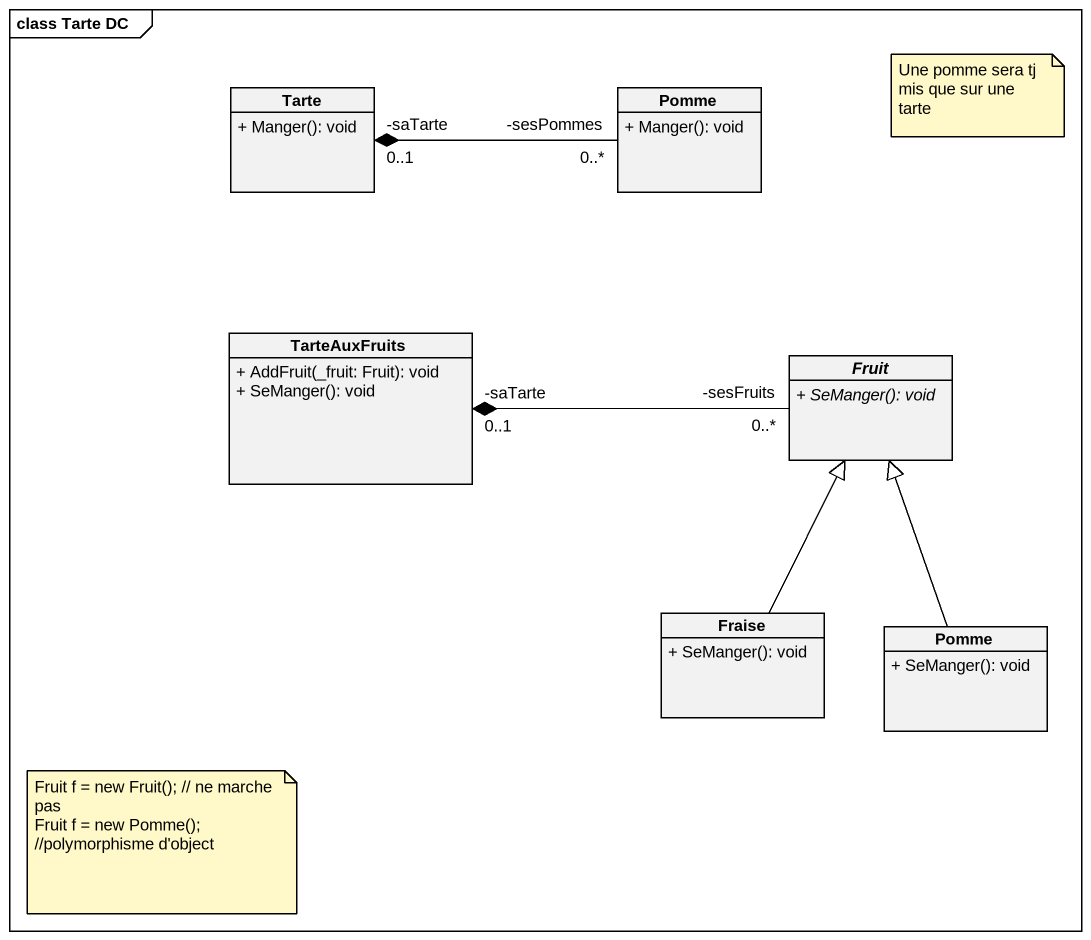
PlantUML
@startuml
mainframe class Tarte DC
hide circle
hide empty members
skinparam classAttributeIconSize 0
class Tarte {
  + Manger(): void
}
class Pomme {
  + Manger(): void
}
class TarteAuxFruits {
  + AddFruit(_fruit: Fruit): void
  + SeManger(): void
}
abstract class Fruit {
  {abstract} + SeManger(): void
}
class Fraise {
  + SeManger(): void
}
class "Pomme" as Pomme_2 {
  + SeManger(): void
}
Pomme "-sesPommes\n0..*" -left-* "-saTarte\n0..1" Tarte
Fruit "-sesFruits\n0..*" -left-* "-saTarte\n0..1" TarteAuxFruits
Fraise -up-|> Fruit
Pomme_2 -up-|> Fruit
note as N1
  Une pomme sera tj mis que sur une tarte
end note
note as N2
  Fruit f = new Fruit(); // ne marche pas
  Fruit f = new Pomme(); //polymorphisme d'object
end note
@enduml
